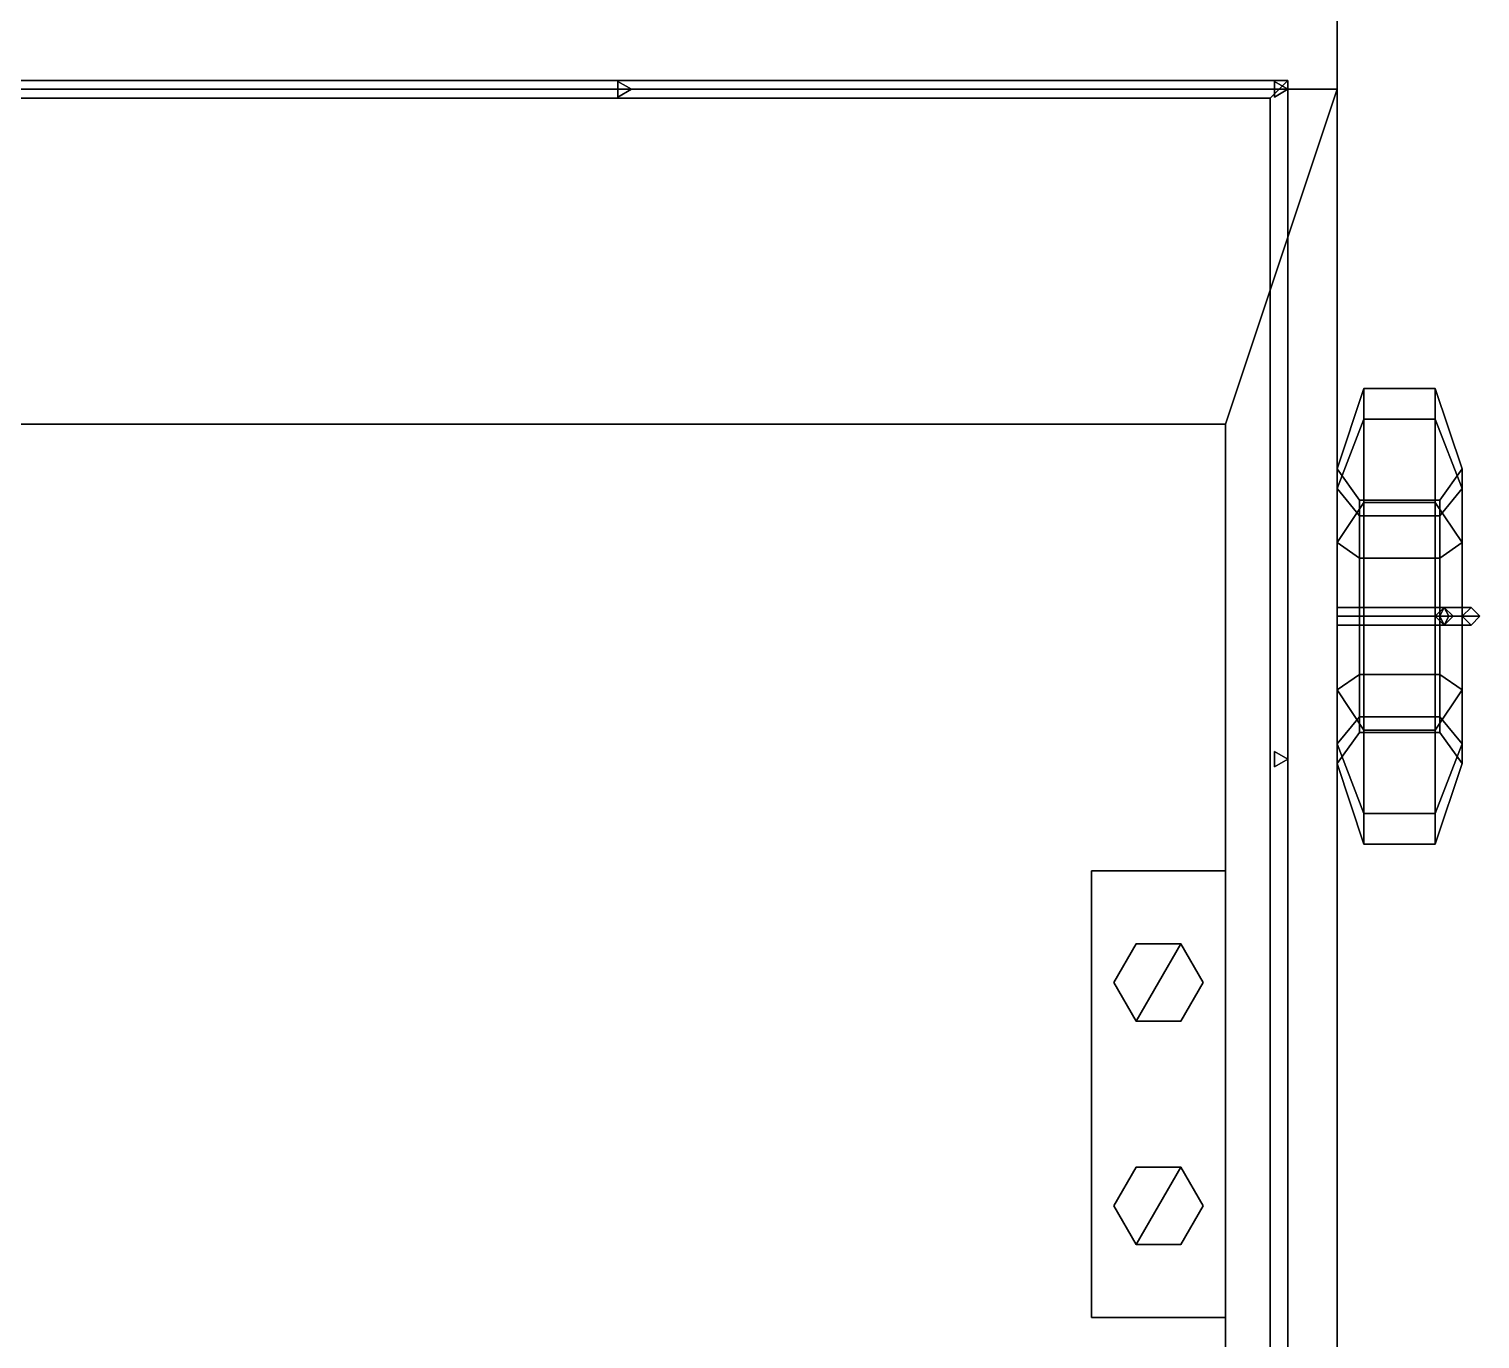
# Model space of a CAD drawing. Header units: millimetres. Extents: x -8.3 to 8.3, y -10.3 to 20.5.
# Drawn here: x -5.929 to -2.68, y 6.952 to 9.885 of the extents above; entities that cross this region are included whole.
import ezdxf

# ---------------------------------------------------------------- set-up
doc = ezdxf.new("R2010")
doc.units = ezdxf.units.MM
doc.layers.add('barge2', color=7, linetype='Continuous')
doc.layers.add('wheels', color=2, linetype='Continuous')

msp = doc.modelspace()

# ---------------------------------------------------------------- linework, layer by layer
at = {"layer": 'barge2'}
for points in [[(-3, 10, 1), (-3, 9.75), (-8, 9.75), (-8, 10, 1)], [(-8, 10, 1), (-8, -10, 1), (-3, -10, 1), (-3, 10, 1)], [(-3, -10, 1), (-3, -10), (-3, 9.75), (-3, 10, 1)], [(-3, 9.75), (-3.25, 9, -1), (-7.75, 9, -1), (-8, 9.75)], [(-3.11, 9.77, 2), (-7.9, 9.77, 2), (-7.86, 9.73, 2), (-3.15, 9.73, 2)], [(-3.15, 9.73, 2), (-7.86, 9.73, 2), (-7.9, 9.77, 2), (-3.11, 9.77, 2)], [(-4.58, 9.75, 1), (-4.61, 9.7673, 1), (-4.61, 9.7673, 2), (-4.58, 9.75, 2)], [(-4.61, 9.7673, 1), (-4.61, 9.7327, 1), (-4.61, 9.7327, 2), (-4.61, 9.7673, 2)], [(-4.61, 9.7327, 1), (-4.58, 9.75, 1), (-4.58, 9.75, 2), (-4.61, 9.7327, 2)], [(-3, -10), (-3.25, -9.5, -1), (-3.25, 9, -1), (-3, 9.75)], [(-3.15, 9.73, 2), (-3.15, 6.72, 2), (-3.11, 6.72, 2), (-3.11, 9.77, 2)], [(-3.11, 9.77, 2), (-3.11, 6.72, 2), (-3.15, 6.72, 2), (-3.15, 9.73, 2)], [(-3.11, 9.75, 1), (-3.14, 9.7673, 1), (-3.14, 9.7673, 2), (-3.11, 9.75, 2)], [(-3.14, 9.7673, 1), (-3.14, 9.7327, 1), (-3.14, 9.7327, 2), (-3.14, 9.7673, 2)], [(-3.14, 9.7327, 1), (-3.11, 9.75, 1), (-3.11, 9.75, 2), (-3.14, 9.7327, 2)], [(-3.25, 9, -1), (-3.25, -9.5, -1), (-7.75, -9.5, -1), (-7.75, 9, -1)], [(-3.11, 8.25, 1), (-3.14, 8.2673, 1), (-3.14, 8.2673, 2), (-3.11, 8.25, 2)], [(-3.14, 8.2673, 1), (-3.14, 8.2327, 1), (-3.14, 8.2327, 2), (-3.14, 8.2673, 2)], [(-3.14, 8.2327, 1), (-3.11, 8.25, 1), (-3.11, 8.25, 2), (-3.14, 8.2327, 2)], [(-3.55, 8, 1), (-3.55, 7, 1), (-3.55, 7, 1.1), (-3.55, 8, 1.1)], [(-3.25, 8, 1.1), (-3.25, 8, 1), (-3.55, 8, 1), (-3.55, 8, 1.1)], [(-3.55, 8, 1.1), (-3.55, 7, 1.1), (-3.25, 7, 1.1), (-3.25, 8, 1.1)], [(-3.25, 7, 1.1), (-3.25, 7, 1), (-3.25, 8, 1), (-3.25, 8, 1.1)], [(-3.45, 7.8366, 1.1), (-3.5, 7.75, 1.1), (-3.5, 7.75, 1.4), (-3.45, 7.8366, 1.4)], [(-3.45, 7.8366, 1.4), (-3.5, 7.75, 1.4), (-3.45, 7.6634, 1.4), (-3.35, 7.8366, 1.4)], [(-3.35, 7.8366, 1.1), (-3.45, 7.8366, 1.1), (-3.45, 7.8366, 1.4), (-3.35, 7.8366, 1.4)], [(-3.35, 7.8366, 1.4), (-3.45, 7.6634, 1.4), (-3.35, 7.6634, 1.4), (-3.3, 7.75, 1.4)], [(-3.3, 7.75, 1.1), (-3.35, 7.8366, 1.1), (-3.35, 7.8366, 1.4), (-3.3, 7.75, 1.4)], [(-3.5, 7.75, 1.1), (-3.45, 7.6634, 1.1), (-3.45, 7.6634, 1.4), (-3.5, 7.75, 1.4)], [(-3.35, 7.6634, 1.1), (-3.3, 7.75, 1.1), (-3.3, 7.75, 1.4), (-3.35, 7.6634, 1.4)], [(-3.45, 7.6634, 1.1), (-3.35, 7.6634, 1.1), (-3.35, 7.6634, 1.4), (-3.45, 7.6634, 1.4)], [(-3.45, 7.3366, 1.1), (-3.5, 7.25, 1.1), (-3.5, 7.25, 1.4), (-3.45, 7.3366, 1.4)], [(-3.45, 7.3366, 1.4), (-3.5, 7.25, 1.4), (-3.45, 7.1634, 1.4), (-3.35, 7.3366, 1.4)], [(-3.35, 7.3366, 1.1), (-3.45, 7.3366, 1.1), (-3.45, 7.3366, 1.4), (-3.35, 7.3366, 1.4)], [(-3.35, 7.3366, 1.4), (-3.45, 7.1634, 1.4), (-3.35, 7.1634, 1.4), (-3.3, 7.25, 1.4)], [(-3.3, 7.25, 1.1), (-3.35, 7.3366, 1.1), (-3.35, 7.3366, 1.4), (-3.3, 7.25, 1.4)], [(-3.5, 7.25, 1.1), (-3.45, 7.1634, 1.1), (-3.45, 7.1634, 1.4), (-3.5, 7.25, 1.4)], [(-3.35, 7.1634, 1.1), (-3.3, 7.25, 1.1), (-3.3, 7.25, 1.4), (-3.35, 7.1634, 1.4)], [(-3.45, 7.1634, 1.1), (-3.35, 7.1634, 1.1), (-3.35, 7.1634, 1.4), (-3.45, 7.1634, 1.4)], [(-3.55, 7, 1.1), (-3.55, 7, 1), (-3.25, 7, 1), (-3.25, 7, 1.1)]]:
    msp.add_3dface(points, dxfattribs=at)
at = {"layer": 'wheels'}
for points in [[(-2.94, 9.0117, 0.585), (-2.94, 9.08, 0.33), (-3, 8.9, 0.33), (-3, 8.8558, 0.495)], [(-2.94, 9.08, 0.33), (-2.94, 9.0117, 0.075), (-3, 8.8558, 0.165), (-3, 8.9, 0.33)], [(-2.78, 9.0117, 0.585), (-2.78, 9.08, 0.33), (-2.94, 9.08, 0.33), (-2.94, 9.0117, 0.585)], [(-2.78, 9.08, 0.33), (-2.78, 9.0117, 0.075), (-2.94, 9.0117, 0.075), (-2.94, 9.08, 0.33)], [(-2.78, 9.08, 0.33), (-2.78, 9.0117, 0.585), (-2.72, 8.8558, 0.495), (-2.72, 8.9, 0.33)], [(-2.78, 9.0117, 0.075), (-2.78, 9.08, 0.33), (-2.72, 8.9, 0.33), (-2.72, 8.8558, 0.165)], [(-2.94, 9.0117, 0.075), (-2.94, 8.825, -0.1117), (-3, 8.735, 0.0442), (-3, 8.8558, 0.165)], [(-2.94, 8.825, 0.7717), (-2.94, 9.0117, 0.585), (-3, 8.8558, 0.495), (-3, 8.735, 0.6158)], [(-2.78, 9.0117, 0.075), (-2.78, 8.825, -0.1117), (-2.94, 8.825, -0.1117), (-2.94, 9.0117, 0.075)], [(-2.78, 8.825, 0.7717), (-2.78, 9.0117, 0.585), (-2.94, 9.0117, 0.585), (-2.94, 8.825, 0.7717)], [(-2.78, 8.825, -0.1117), (-2.78, 9.0117, 0.075), (-2.72, 8.8558, 0.165), (-2.72, 8.735, 0.0442)], [(-2.78, 9.0117, 0.585), (-2.78, 8.825, 0.7717), (-2.72, 8.735, 0.6158), (-2.72, 8.8558, 0.495)], [(-3, 8.8558, 0.495), (-3, 8.9, 0.33), (-2.95, 8.83, 0.33), (-2.95, 8.7952, 0.46)], [(-3, 8.9, 0.33), (-3, 8.8558, 0.165), (-2.95, 8.7952, 0.2), (-2.95, 8.83, 0.33)], [(-2.72, 8.9, 0.33), (-2.72, 8.8558, 0.495), (-2.77, 8.7952, 0.46), (-2.77, 8.83, 0.33)], [(-2.72, 8.8558, 0.165), (-2.72, 8.9, 0.33), (-2.77, 8.83, 0.33), (-2.77, 8.7952, 0.2)], [(-3, 8.8558, 0.165), (-3, 8.735, 0.0442), (-2.95, 8.7, 0.1048), (-2.95, 8.7952, 0.2)], [(-3, 8.735, 0.6158), (-3, 8.8558, 0.495), (-2.95, 8.7952, 0.46), (-2.95, 8.7, 0.5552)], [(-2.72, 8.735, 0.0442), (-2.72, 8.8558, 0.165), (-2.77, 8.7952, 0.2), (-2.77, 8.7, 0.1048)], [(-2.72, 8.8558, 0.495), (-2.72, 8.735, 0.6158), (-2.77, 8.7, 0.5552), (-2.77, 8.7952, 0.46)], [(-2.94, 8.825, -0.1117), (-2.94, 8.57, -0.18), (-3, 8.57), (-3, 8.735, 0.0442)], [(-2.94, 8.57, 0.84), (-2.94, 8.825, 0.7717), (-3, 8.735, 0.6158), (-3, 8.57, 0.66)], [(-2.77, 8.83, 0.33), (-2.77, 8.7952, 0.46), (-2.95, 8.7952, 0.46), (-2.95, 8.83, 0.33)], [(-2.77, 8.7952, 0.2), (-2.77, 8.83, 0.33), (-2.95, 8.83, 0.33), (-2.95, 8.7952, 0.2)], [(-2.78, 8.825, -0.1117), (-2.78, 8.57, -0.18), (-2.94, 8.57, -0.18), (-2.94, 8.825, -0.1117)], [(-2.78, 8.57, 0.84), (-2.78, 8.825, 0.7717), (-2.94, 8.825, 0.7717), (-2.94, 8.57, 0.84)], [(-2.78, 8.57, -0.18), (-2.78, 8.825, -0.1117), (-2.72, 8.735, 0.0442), (-2.72, 8.57)], [(-2.78, 8.825, 0.7717), (-2.78, 8.57, 0.84), (-2.72, 8.57, 0.66), (-2.72, 8.735, 0.6158)], [(-2.77, 8.7, 0.1048), (-2.77, 8.7952, 0.2), (-2.95, 8.7952, 0.2), (-2.95, 8.7, 0.1048)], [(-2.77, 8.7952, 0.46), (-2.77, 8.7, 0.5552), (-2.95, 8.7, 0.5552), (-2.95, 8.7952, 0.46)], [(-3, 8.735, 0.0442), (-3, 8.57), (-2.95, 8.57, 0.07), (-2.95, 8.7, 0.1048)], [(-3, 8.57, 0.66), (-3, 8.735, 0.6158), (-2.95, 8.7, 0.5552), (-2.95, 8.57, 0.59)], [(-2.72, 8.57), (-2.72, 8.735, 0.0442), (-2.77, 8.7, 0.1048), (-2.77, 8.57, 0.07)], [(-2.72, 8.735, 0.6158), (-2.72, 8.57, 0.66), (-2.77, 8.57, 0.59), (-2.77, 8.7, 0.5552)], [(-2.77, 8.57, 0.07), (-2.77, 8.7, 0.1048), (-2.95, 8.7, 0.1048), (-2.95, 8.57, 0.07)], [(-2.77, 8.7, 0.5552), (-2.77, 8.57, 0.59), (-2.95, 8.57, 0.59), (-2.95, 8.7, 0.5552)], [(-2.74, 8.57, 0.86), (-2.76, 8.59, 0.85), (-3, 8.59, 0.98), (-3, 8.57, 1)], [(-2.76, 8.59, 0.85), (-2.78, 8.57, 0.84), (-3, 8.57, 0.96), (-3, 8.59, 0.98)], [(-2.95, 8.57, 0.55), (-2.95, 8.59, 0.57), (-2.76, 8.59, 0.57), (-2.75, 8.57, 0.55)], [(-2.95, 8.59, 0.57), (-2.95, 8.57, 0.59), (-2.77, 8.57, 0.59), (-2.76, 8.59, 0.57)], [(-2.7, 8.59, 0.65), (-2.72, 8.57, 0.66), (-2.78, 8.57, 0.84), (-2.76, 8.59, 0.85)], [(-2.76, 8.59, 0.57), (-2.77, 8.57, 0.59), (-2.72, 8.57, 0.66), (-2.7, 8.59, 0.65)], [(-2.68, 8.57, 0.64), (-2.7, 8.59, 0.65), (-2.76, 8.59, 0.85), (-2.74, 8.57, 0.86)], [(-2.75, 8.57, 0.55), (-2.76, 8.59, 0.57), (-2.7, 8.59, 0.65), (-2.68, 8.57, 0.64)], [(-2.94, 8.57, -0.18), (-2.94, 8.315, -0.1117), (-3, 8.405, 0.0442), (-3, 8.57)], [(-3, 8.57), (-3, 8.405, 0.0442), (-2.95, 8.44, 0.1048), (-2.95, 8.57, 0.07)], [(-2.78, 8.57, 0.84), (-2.76, 8.55, 0.85), (-3, 8.55, 0.98), (-3, 8.57, 0.96)], [(-2.76, 8.55, 0.85), (-2.74, 8.57, 0.86), (-3, 8.57, 1), (-3, 8.55, 0.98)], [(-2.94, 8.315, 0.7717), (-2.94, 8.57, 0.84), (-3, 8.57, 0.66), (-3, 8.405, 0.6158)], [(-3, 8.405, 0.6158), (-3, 8.57, 0.66), (-2.95, 8.57, 0.59), (-2.95, 8.44, 0.5552)], [(-2.77, 8.44, 0.1048), (-2.77, 8.57, 0.07), (-2.95, 8.57, 0.07), (-2.95, 8.44, 0.1048)], [(-2.77, 8.57, 0.59), (-2.77, 8.44, 0.5552), (-2.95, 8.44, 0.5552), (-2.95, 8.57, 0.59)], [(-2.95, 8.57, 0.59), (-2.95, 8.55, 0.57), (-2.76, 8.55, 0.57), (-2.77, 8.57, 0.59)], [(-2.95, 8.55, 0.57), (-2.95, 8.57, 0.55), (-2.75, 8.57, 0.55), (-2.76, 8.55, 0.57)], [(-2.78, 8.57, -0.18), (-2.78, 8.315, -0.1117), (-2.94, 8.315, -0.1117), (-2.94, 8.57, -0.18)], [(-2.78, 8.315, 0.7717), (-2.78, 8.57, 0.84), (-2.94, 8.57, 0.84), (-2.94, 8.315, 0.7717)], [(-2.78, 8.315, -0.1117), (-2.78, 8.57, -0.18), (-2.72, 8.57), (-2.72, 8.405, 0.0442)], [(-2.78, 8.57, 0.84), (-2.78, 8.315, 0.7717), (-2.72, 8.405, 0.6158), (-2.72, 8.57, 0.66)], [(-2.72, 8.57, 0.66), (-2.7, 8.55, 0.65), (-2.76, 8.55, 0.85), (-2.78, 8.57, 0.84)], [(-2.72, 8.405, 0.0442), (-2.72, 8.57), (-2.77, 8.57, 0.07), (-2.77, 8.44, 0.1048)], [(-2.72, 8.57, 0.66), (-2.72, 8.405, 0.6158), (-2.77, 8.44, 0.5552), (-2.77, 8.57, 0.59)], [(-2.77, 8.57, 0.59), (-2.76, 8.55, 0.57), (-2.7, 8.55, 0.65), (-2.72, 8.57, 0.66)], [(-2.7, 8.55, 0.65), (-2.68, 8.57, 0.64), (-2.74, 8.57, 0.86), (-2.76, 8.55, 0.85)], [(-2.76, 8.55, 0.57), (-2.75, 8.57, 0.55), (-2.68, 8.57, 0.64), (-2.7, 8.55, 0.65)], [(-3, 8.405, 0.0442), (-3, 8.2842, 0.165), (-2.95, 8.3448, 0.2), (-2.95, 8.44, 0.1048)], [(-3, 8.2842, 0.495), (-3, 8.405, 0.6158), (-2.95, 8.44, 0.5552), (-2.95, 8.3448, 0.46)], [(-2.77, 8.3448, 0.2), (-2.77, 8.44, 0.1048), (-2.95, 8.44, 0.1048), (-2.95, 8.3448, 0.2)], [(-2.77, 8.44, 0.5552), (-2.77, 8.3448, 0.46), (-2.95, 8.3448, 0.46), (-2.95, 8.44, 0.5552)], [(-2.72, 8.2842, 0.165), (-2.72, 8.405, 0.0442), (-2.77, 8.44, 0.1048), (-2.77, 8.3448, 0.2)], [(-2.72, 8.405, 0.6158), (-2.72, 8.2842, 0.495), (-2.77, 8.3448, 0.46), (-2.77, 8.44, 0.5552)], [(-2.94, 8.315, -0.1117), (-2.94, 8.1283, 0.075), (-3, 8.2842, 0.165), (-3, 8.405, 0.0442)], [(-2.94, 8.1283, 0.585), (-2.94, 8.315, 0.7717), (-3, 8.405, 0.6158), (-3, 8.2842, 0.495)], [(-2.78, 8.1283, 0.075), (-2.78, 8.315, -0.1117), (-2.72, 8.405, 0.0442), (-2.72, 8.2842, 0.165)], [(-2.78, 8.315, 0.7717), (-2.78, 8.1283, 0.585), (-2.72, 8.2842, 0.495), (-2.72, 8.405, 0.6158)], [(-3, 8.24, 0.33), (-3, 8.2842, 0.495), (-2.95, 8.3448, 0.46), (-2.95, 8.31, 0.33)], [(-3, 8.2842, 0.165), (-3, 8.24, 0.33), (-2.95, 8.31, 0.33), (-2.95, 8.3448, 0.2)], [(-2.77, 8.3448, 0.46), (-2.77, 8.31, 0.33), (-2.95, 8.31, 0.33), (-2.95, 8.3448, 0.46)], [(-2.77, 8.31, 0.33), (-2.77, 8.3448, 0.2), (-2.95, 8.3448, 0.2), (-2.95, 8.31, 0.33)], [(-2.72, 8.2842, 0.495), (-2.72, 8.24, 0.33), (-2.77, 8.31, 0.33), (-2.77, 8.3448, 0.46)], [(-2.72, 8.24, 0.33), (-2.72, 8.2842, 0.165), (-2.77, 8.3448, 0.2), (-2.77, 8.31, 0.33)], [(-2.94, 8.06, 0.33), (-2.94, 8.1283, 0.585), (-3, 8.2842, 0.495), (-3, 8.24, 0.33)], [(-2.94, 8.1283, 0.075), (-2.94, 8.06, 0.33), (-3, 8.24, 0.33), (-3, 8.2842, 0.165)], [(-2.78, 8.315, -0.1117), (-2.78, 8.1283, 0.075), (-2.94, 8.1283, 0.075), (-2.94, 8.315, -0.1117)], [(-2.78, 8.1283, 0.585), (-2.78, 8.315, 0.7717), (-2.94, 8.315, 0.7717), (-2.94, 8.1283, 0.585)], [(-2.78, 8.1283, 0.585), (-2.78, 8.06, 0.33), (-2.72, 8.24, 0.33), (-2.72, 8.2842, 0.495)], [(-2.78, 8.06, 0.33), (-2.78, 8.1283, 0.075), (-2.72, 8.2842, 0.165), (-2.72, 8.24, 0.33)], [(-2.78, 8.06, 0.33), (-2.78, 8.1283, 0.585), (-2.94, 8.1283, 0.585), (-2.94, 8.06, 0.33)], [(-2.78, 8.1283, 0.075), (-2.78, 8.06, 0.33), (-2.94, 8.06, 0.33), (-2.94, 8.1283, 0.075)]]:
    msp.add_3dface(points, dxfattribs=at)

doc.saveas('drawing.dxf')
